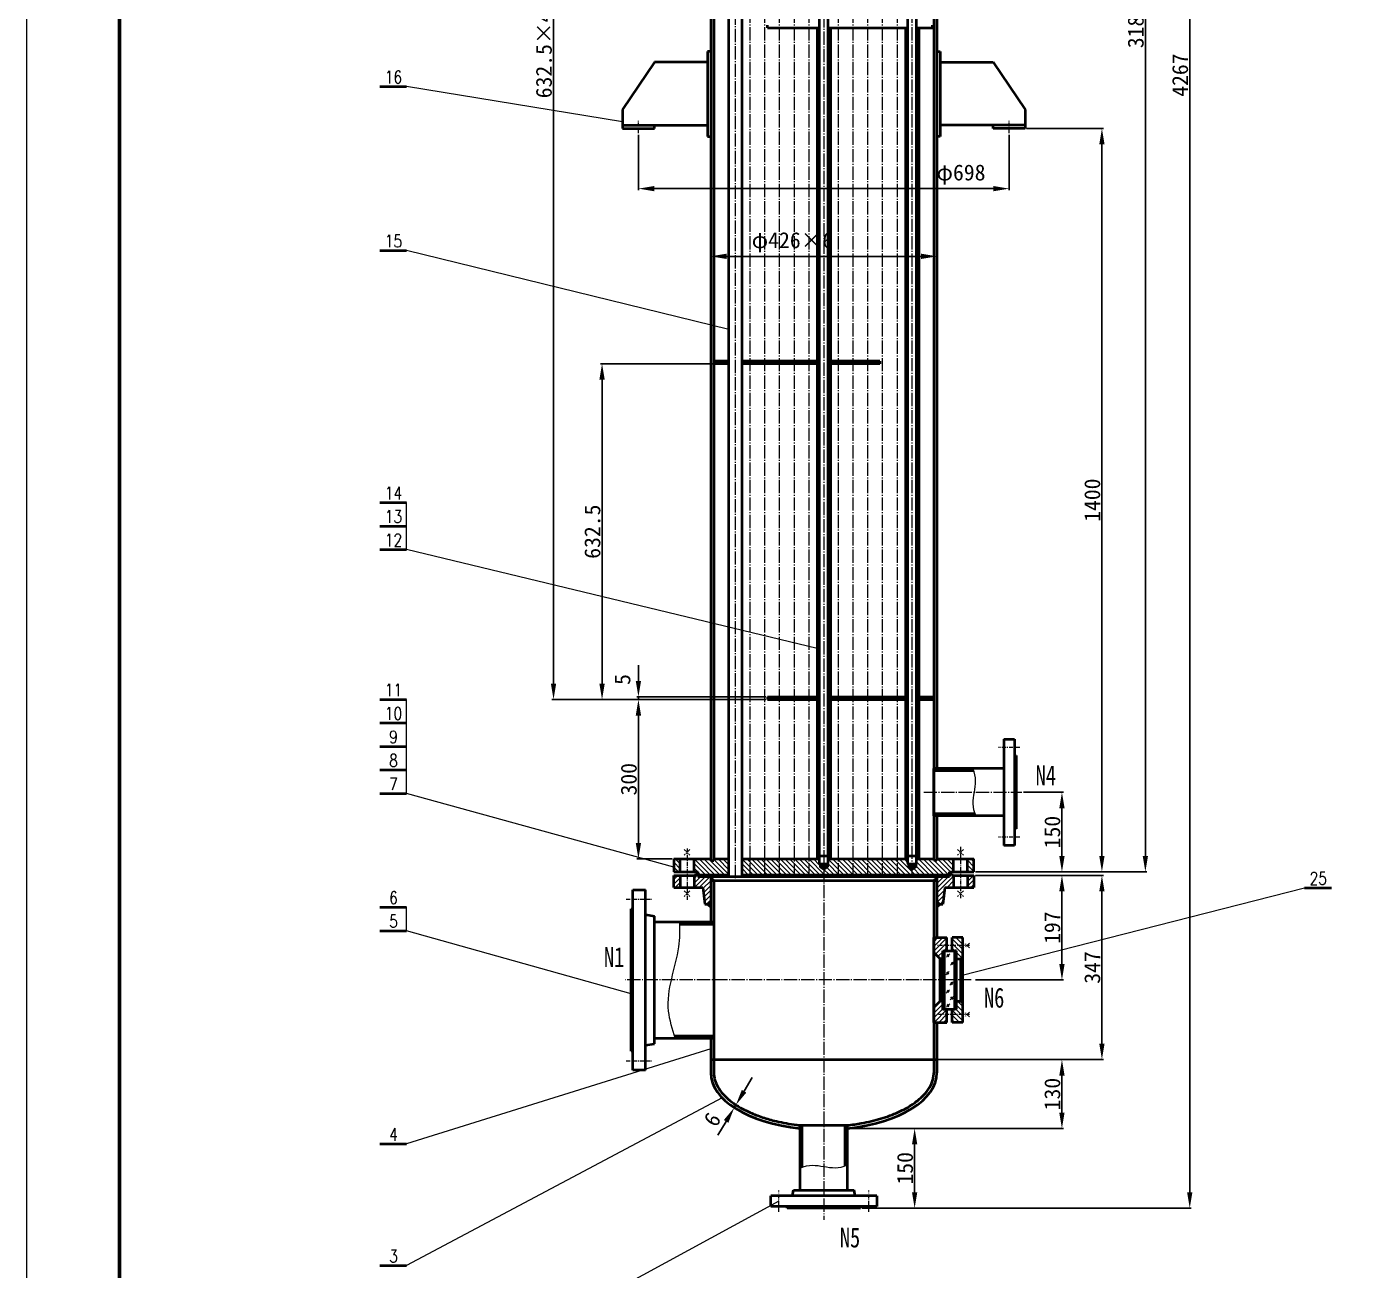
# Model space of a CAD drawing. Extents: x -4165 to 3578, y -3827 to 2060.
# Drawn here: x -4165 to -1665, y -2642 to -300 of the extents above; entities that cross this region are included whole.
import ezdxf
from ezdxf.enums import TextEntityAlignment as Align

# ---------------------------------------------------------------- set-up
doc = ezdxf.new("R2010")
doc.units = 0
doc.header["$LTSCALE"] = 10
doc.header["$PDMODE"] = 1
doc.linetypes.add('ZXX-L', pattern=[3.28, 2.5, -0.3, 0.18, -0.3])
doc.linetypes.add('ZXX-S', pattern=[1.27, 0.75, -0.2, 0.12, -0.2])
doc.layers.get('Defpoints').update_dxf_attribs({"linetype": 'CONTINUOUS'})
for name, color, linetype, lineweight in [('A 粗实线', 1, 'CONTINUOUS', 40), ('B 细实线', 7, 'CONTINUOUS', 18), ('C 文 字', 2, 'CONTINUOUS', 20), ('D 短中心线', 3, 'ZXX-S', 18), ('E 长中心线', 3, 'ZXX-L', 18), ('J 标注尺寸', 2, 'CONTINUOUS', 18)]:
    doc.layers.add(name, color=color, linetype=linetype, lineweight=lineweight)
doc.styles.add('HZTXT', font='SIMFANG.TTF', dxfattribs={"width": 0.75})
doc.styles.add('ROMANC', font='romanc', dxfattribs={"width": 0.7, "height": 6})
doc.styles.get("Standard").update_dxf_attribs({"font": 'SIMFANG.TTF'})
doc.dimstyles.new('通用标注4.0', dxfattribs={"dimtxt": 30, "dimasz": 30, "dimexe": 3, "dimexo": 3, "dimgap": 3, "dimtad": 1, "dimdec": 0, "dimzin": 0, "dimdsep": 46, "dimtxsty": 'Standard', "dimcen": 3, "dimadec": 0, "dimazin": 0, "dimtfac": 0.375, "dimtdec": 0, "dimtmove": 2, "dimatfit": 3, "dimfxl": 0, "dimtzin": 0, "dimarcsym": 0})

# ---------------------------------------------------------------- blocks, each defined once
blk = doc.blocks.new('*D91')
at = {"layer": 'Defpoints', "color": 0}
for p in [(-2449.9, -732.7), (-2875.9, -769.2), (-2449.9, -756.8)]:
    blk.add_point(p, dxfattribs=at)
at = {"layer": 'J 标注尺寸', "color": 0, "lineweight": -2}
for p, q in [((-2875.9, -766.2), (-2875.9, -729.7)), ((-2845.9, -732.7), (-2479.9, -732.7)), ((-2449.9, -753.8), (-2449.9, -729.7))]:
    blk.add_line(p, q, dxfattribs=at)
at = {"layer": 'J 标注尺寸', "color": 0}
for points in [[(-2845.9, -727.7), (-2845.9, -737.7), (-2875.9, -732.7)], [(-2479.9, -727.7), (-2479.9, -737.7), (-2449.9, -732.7)]]:
    blk.add_solid(points, dxfattribs=at)
at = {"layer": 'J 标注尺寸', "color": 0, "insert": (-2722, -706.3), "char_height": 30, "attachment_point": 5}
blk.add_mtext('φ426×6', dxfattribs=at)
blk = doc.blocks.new('*D92')
at = {"layer": 'Defpoints', "color": 0}
for p in [(-2289.9, -1741.9), (-2214.4, -1741.9), (-2380.4, -1891.9)]:
    blk.add_point(p, dxfattribs=at)
at = {"layer": 'J 标注尺寸', "color": 0, "lineweight": -2}
for p, q in [((-2286.9, -1741.9), (-2211.4, -1741.9)), ((-2214.4, -1861.9), (-2214.4, -1771.9)), ((-2377.4, -1891.9), (-2211.4, -1891.9))]:
    blk.add_line(p, q, dxfattribs=at)
at = {"layer": 'J 标注尺寸', "color": 0}
for points in [[(-2219.4, -1771.9), (-2209.4, -1771.9), (-2214.4, -1741.9)], [(-2219.4, -1861.9), (-2209.4, -1861.9), (-2214.4, -1891.9)]]:
    blk.add_solid(points, dxfattribs=at)
at = {"layer": 'J 标注尺寸', "color": 0, "insert": (-2232.4, -1816.9), "char_height": 30, "attachment_point": 5, "rotation": 90}
blk.add_mtext('150', dxfattribs=at)
blk = doc.blocks.new('*D93')
at = {"layer": 'Defpoints', "color": 0}
for p in [(-2380.4, -1898.4), (-2380.4, -2095.4), (-2214.4, -2095.4)]:
    blk.add_point(p, dxfattribs=at)
at = {"layer": 'J 标注尺寸', "color": 0, "lineweight": -2}
for p, q in [((-2377.4, -1898.4), (-2211.4, -1898.4)), ((-2214.4, -1928.4), (-2214.4, -2065.4)), ((-2377.4, -2095.4), (-2211.4, -2095.4))]:
    blk.add_line(p, q, dxfattribs=at)
at = {"layer": 'J 标注尺寸', "color": 0}
for points in [[(-2219.4, -1928.4), (-2209.4, -1928.4), (-2214.4, -1898.4)], [(-2219.4, -2065.4), (-2209.4, -2065.4), (-2214.4, -2095.4)]]:
    blk.add_solid(points, dxfattribs=at)
at = {"layer": 'J 标注尺寸', "color": 0, "insert": (-2232.4, -1996.9), "char_height": 30, "attachment_point": 5, "rotation": 90}
blk.add_mtext('197', dxfattribs=at)
blk = doc.blocks.new('*D94')
at = {"layer": 'Defpoints', "color": 0}
for p in [(-2380.4, -1898.4), (-2449.9, -2245.4), (-2139.1, -2245.4)]:
    blk.add_point(p, dxfattribs=at)
at = {"layer": 'J 标注尺寸', "color": 0, "lineweight": -2}
for p, q in [((-2377.4, -1898.4), (-2136.1, -1898.4)), ((-2139.1, -1928.4), (-2139.1, -2215.4)), ((-2446.9, -2245.4), (-2136.1, -2245.4))]:
    blk.add_line(p, q, dxfattribs=at)
at = {"layer": 'J 标注尺寸', "color": 0}
for points in [[(-2144.1, -1928.4), (-2134.1, -1928.4), (-2139.1, -1898.4)], [(-2144.1, -2215.4), (-2134.1, -2215.4), (-2139.1, -2245.4)]]:
    blk.add_solid(points, dxfattribs=at)
at = {"layer": 'J 标注尺寸', "color": 0, "insert": (-2157.1, -2071.9), "char_height": 30, "attachment_point": 5, "rotation": 90}
blk.add_mtext('347', dxfattribs=at)
blk = doc.blocks.new('*D96')
at = {"layer": 'Defpoints', "color": 0}
for p in [(-2618.4, -2375.1), (-2593.9, -2525.1), (-2491.8, -2525.1)]:
    blk.add_point(p, dxfattribs=at)
at = {"layer": 'J 标注尺寸', "color": 0, "lineweight": -2}
for p, q in [((-2615.4, -2375.1), (-2488.8, -2375.1)), ((-2491.8, -2405.1), (-2491.8, -2495.1)), ((-2590.9, -2525.1), (-2488.8, -2525.1))]:
    blk.add_line(p, q, dxfattribs=at)
at = {"layer": 'J 标注尺寸', "color": 0}
for points in [[(-2496.8, -2405.1), (-2486.8, -2405.1), (-2491.8, -2375.1)], [(-2496.8, -2495.1), (-2486.8, -2495.1), (-2491.8, -2525.1)]]:
    blk.add_solid(points, dxfattribs=at)
at = {"layer": 'J 标注尺寸', "color": 0, "insert": (-2509.8, -2450.1), "char_height": 30, "attachment_point": 5, "rotation": 90}
blk.add_mtext('150', dxfattribs=at)
blk = doc.blocks.new('*D97')
at = {"layer": 'Defpoints', "color": 0}
for p in [(-2449.9, -2245.4), (-2618.4, -2375.1), (-2214.4, -2375.1)]:
    blk.add_point(p, dxfattribs=at)
at = {"layer": 'J 标注尺寸', "color": 0, "lineweight": -2}
for p, q in [((-2446.9, -2245.4), (-2211.4, -2245.4)), ((-2214.4, -2275.4), (-2214.4, -2345.1)), ((-2615.4, -2375.1), (-2211.4, -2375.1))]:
    blk.add_line(p, q, dxfattribs=at)
at = {"layer": 'J 标注尺寸', "color": 0}
for points in [[(-2219.4, -2275.4), (-2209.4, -2275.4), (-2214.4, -2245.4)], [(-2219.4, -2345.1), (-2209.4, -2345.1), (-2214.4, -2375.1)]]:
    blk.add_solid(points, dxfattribs=at)
at = {"layer": 'J 标注尺寸', "color": 0, "insert": (-2232.4, -2310.3), "char_height": 30, "attachment_point": 5, "rotation": 90}
blk.add_mtext('130', dxfattribs=at)
blk = doc.blocks.new('*D98')
at = {"layer": 'Defpoints', "color": 0}
for p in [(-2380.4, 1292.1), (-2380.4, -1891.9), (-2057.3, -1891.9)]:
    blk.add_point(p, dxfattribs=at)
at = {"layer": 'J 标注尺寸', "color": 0, "lineweight": -2}
for p, q in [((-2377.4, 1292.1), (-2054.3, 1292.1)), ((-2057.3, 1262.1), (-2057.3, -1861.9)), ((-2377.4, -1891.9), (-2054.3, -1891.9))]:
    blk.add_line(p, q, dxfattribs=at)
at = {"layer": 'J 标注尺寸', "color": 0}
for points in [[(-2062.3, 1262.1), (-2052.3, 1262.1), (-2057.3, 1292.1)], [(-2062.3, -1861.9), (-2052.3, -1861.9), (-2057.3, -1891.9)]]:
    blk.add_solid(points, dxfattribs=at)
at = {"layer": 'J 标注尺寸', "color": 0, "insert": (-2075.3, -299.9), "char_height": 30, "attachment_point": 5, "rotation": 90}
blk.add_mtext('3184', dxfattribs=at)
blk = doc.blocks.new('*D100')
at = {"layer": 'Defpoints', "color": 0}
for p in [(-2568.9, 1742.2), (-1973.7, 1742.2), (-2593.9, -2525.1)]:
    blk.add_point(p, dxfattribs=at)
at = {"layer": 'J 标注尺寸', "color": 0, "lineweight": -2}
for p, q in [((-2565.9, 1742.2), (-1970.7, 1742.2)), ((-1973.7, -2495.1), (-1973.7, 1712.2)), ((-2590.9, -2525.1), (-1970.7, -2525.1))]:
    blk.add_line(p, q, dxfattribs=at)
at = {"layer": 'J 标注尺寸', "color": 0}
for points in [[(-1978.7, 1712.2), (-1968.7, 1712.2), (-1973.7, 1742.2)], [(-1978.7, -2495.1), (-1968.7, -2495.1), (-1973.7, -2525.1)]]:
    blk.add_solid(points, dxfattribs=at)
at = {"layer": 'J 标注尺寸', "color": 0, "insert": (-1991.7, -391.4), "char_height": 30, "attachment_point": 5, "rotation": 90}
blk.add_mtext('4267', dxfattribs=at)
blk = doc.blocks.new('*D106')
at = {"layer": 'Defpoints', "color": 0}
for p in [(-2828.5, -2330.8), (-2825.7, -2339.5), (-2822.6, -2334.3)]:
    blk.add_point(p, dxfattribs=at)
at = {"layer": 'J 标注尺寸', "color": 0, "lineweight": -2}
for p, q in [((-2813.2, -2305), (-2797.8, -2279.2)), ((-2828.2, -2337.9), (-2834.1, -2334.4)), ((-2831.6, -2336), (-2828.5, -2330.8)), ((-2825.2, -2332.8), (-2831.1, -2329.3)), ((-2846.9, -2361.7), (-2862.2, -2387.5))]:
    blk.add_line(p, q, dxfattribs=at)
at = {"layer": 'J 标注尺寸', "color": 0}
for points in [[(-2817.4, -2302.5), (-2808.9, -2307.6), (-2828.5, -2330.8)], [(-2851.2, -2359.2), (-2842.6, -2364.3), (-2831.6, -2336)]]:
    blk.add_solid(points, dxfattribs=at)
at = {"layer": 'J 标注尺寸', "color": 0, "insert": (-2873.1, -2358.2), "char_height": 30, "attachment_point": 5, "rotation": 59.2526}
blk.add_mtext('6', dxfattribs=at)
blk = doc.blocks.new('*D108')
at = {"layer": 'Defpoints', "color": 0}
for p in [(-3012.1, -1567.4), (-2768.8, -1567.4), (-2945.4, -1867.4)]:
    blk.add_point(p, dxfattribs=at)
at = {"layer": 'J 标注尺寸', "color": 0, "lineweight": -2}
for p, q in [((-2771.8, -1567.4), (-3015.1, -1567.4)), ((-3012.1, -1837.4), (-3012.1, -1597.4)), ((-2948.4, -1867.4), (-3015.1, -1867.4))]:
    blk.add_line(p, q, dxfattribs=at)
at = {"layer": 'J 标注尺寸', "color": 0}
for points in [[(-3017.1, -1597.4), (-3007.1, -1597.4), (-3012.1, -1567.4)], [(-3017.1, -1837.4), (-3007.1, -1837.4), (-3012.1, -1867.4)]]:
    blk.add_solid(points, dxfattribs=at)
at = {"layer": 'J 标注尺寸', "color": 0, "insert": (-3030.1, -1717.4), "char_height": 30, "attachment_point": 5, "rotation": 90}
blk.add_mtext('300', dxfattribs=at)
blk = doc.blocks.new('*D109')
at = {"layer": 'Defpoints', "color": 0}
for p in [(-3012.1, -1562.4), (-2768.8, -1562.4), (-2768.8, -1567.4)]:
    blk.add_point(p, dxfattribs=at)
at = {"layer": 'J 标注尺寸', "color": 0, "lineweight": -2}
for p, q in [((-3012.1, -1532.4), (-3012.1, -1502.4)), ((-2771.8, -1562.4), (-3015.1, -1562.4)), ((-2771.8, -1567.4), (-3015.1, -1567.4)), ((-3012.1, -1567.4), (-3012.1, -1562.4)), ((-3012.1, -1597.4), (-3012.1, -1627.4))]:
    blk.add_line(p, q, dxfattribs=at)
at = {"layer": 'J 标注尺寸', "color": 0}
for points in [[(-3017.1, -1532.4), (-3007.1, -1532.4), (-3012.1, -1562.4)], [(-3017.1, -1597.4), (-3007.1, -1597.4), (-3012.1, -1567.4)]]:
    blk.add_solid(points, dxfattribs=at)
at = {"layer": 'J 标注尺寸', "color": 0, "insert": (-3042.1, -1529.6), "char_height": 30, "attachment_point": 5, "rotation": 90}
blk.add_mtext('5', dxfattribs=at)
blk = doc.blocks.new('*D110')
at = {"layer": 'Defpoints', "color": 0}
for p in [(-3080.6, -934.9), (-2867.4, -934.9), (-2768.8, -1567.4)]:
    blk.add_point(p, dxfattribs=at)
at = {"layer": 'J 标注尺寸', "color": 0, "lineweight": -2}
for p, q in [((-2870.4, -934.9), (-3083.6, -934.9)), ((-3080.6, -1537.4), (-3080.6, -964.9)), ((-2771.8, -1567.4), (-3083.6, -1567.4))]:
    blk.add_line(p, q, dxfattribs=at)
at = {"layer": 'J 标注尺寸', "color": 0}
for points in [[(-3085.6, -964.9), (-3075.6, -964.9), (-3080.6, -934.9)], [(-3085.6, -1537.4), (-3075.6, -1537.4), (-3080.6, -1567.4)]]:
    blk.add_solid(points, dxfattribs=at)
at = {"layer": 'J 标注尺寸', "color": 0, "insert": (-3098.6, -1251.2), "char_height": 30, "attachment_point": 5, "rotation": 90}
blk.add_mtext('632.5', dxfattribs=at)
blk = doc.blocks.new('*D111')
at = {"layer": 'Defpoints', "color": 0}
for p in [(-3172, 962.6), (-2768.8, 962.6), (-2768.8, -1567.4)]:
    blk.add_point(p, dxfattribs=at)
at = {"layer": 'J 标注尺寸', "color": 0, "lineweight": -2}
for p, q in [((-2771.8, 962.6), (-3175, 962.6)), ((-3172, -1537.4), (-3172, 932.6)), ((-2771.8, -1567.4), (-3175, -1567.4))]:
    blk.add_line(p, q, dxfattribs=at)
at = {"layer": 'J 标注尺寸', "color": 0}
for points in [[(-3177, 932.6), (-3167, 932.6), (-3172, 962.6)], [(-3177, -1537.4), (-3167, -1537.4), (-3172, -1567.4)]]:
    blk.add_solid(points, dxfattribs=at)
at = {"layer": 'J 标注尺寸', "color": 0, "insert": (-3190, -302.4), "char_height": 30, "attachment_point": 5, "rotation": 90}
blk.add_mtext('632.5×4=2530', dxfattribs=at)
blk = doc.blocks.new('*D112')
at = {"layer": 'Defpoints', "color": 0}
for p in [(-2283.9, -491.9), (-2139.1, -491.9), (-2380.4, -1891.9)]:
    blk.add_point(p, dxfattribs=at)
at = {"layer": 'J 标注尺寸', "color": 0, "lineweight": -2}
for p, q in [((-2280.9, -491.9), (-2136.1, -491.9)), ((-2139.1, -1861.9), (-2139.1, -521.9)), ((-2377.4, -1891.9), (-2136.1, -1891.9))]:
    blk.add_line(p, q, dxfattribs=at)
at = {"layer": 'J 标注尺寸', "color": 0}
for points in [[(-2144.1, -521.9), (-2134.1, -521.9), (-2139.1, -491.9)], [(-2144.1, -1861.9), (-2134.1, -1861.9), (-2139.1, -1891.9)]]:
    blk.add_solid(points, dxfattribs=at)
at = {"layer": 'J 标注尺寸', "color": 0, "insert": (-2157.1, -1191.9), "char_height": 30, "attachment_point": 5, "rotation": 90}
blk.add_mtext('1400', dxfattribs=at)
blk = doc.blocks.new('*D113')
at = {"layer": 'Defpoints', "color": 0}
for p in [(-3011.9, -501), (-2313.9, -501), (-2313.9, -605.2)]:
    blk.add_point(p, dxfattribs=at)
at = {"layer": 'J 标注尺寸', "color": 0, "lineweight": -2}
for p, q in [((-3011.9, -504), (-3011.9, -608.2)), ((-2313.9, -504), (-2313.9, -608.2)), ((-2981.9, -605.2), (-2343.9, -605.2))]:
    blk.add_line(p, q, dxfattribs=at)
at = {"layer": 'J 标注尺寸', "color": 0}
for points in [[(-2981.9, -600.2), (-2981.9, -610.2), (-3011.9, -605.2)], [(-2343.9, -600.2), (-2343.9, -610.2), (-2313.9, -605.2)]]:
    blk.add_solid(points, dxfattribs=at)
at = {"layer": 'J 标注尺寸', "color": 0, "insert": (-2404.5, -578.8), "char_height": 30, "attachment_point": 5}
blk.add_mtext('φ698', dxfattribs=at)

msp = doc.modelspace()

# ---------------------------------------------------------------- hatches: boundary and pattern name
at = {"layer": 'A 粗实线'}
for points in [[(-2875.9, -1903.2), (-2869.9, -1908.4), (-2875.9, -1908.4)], [(-2449.9, -1903.2), (-2449.9, -1908.4), (-2455.9, -1908.4)]]:
    msp.add_hatch(color=256, dxfattribs=at).paths.add_polyline_path(points)
h = msp.add_hatch(color=256, dxfattribs=at)
h.paths.add_polyline_path([(-2875.9, -1947.4), (-2881.9, -1952.4), (-2875.9, -1952.4)])
h.paths.add_polyline_path([(-2875.9, -1952.4), (-2881.9, -1952.4), (-2875.9, -1958.2)])
h = msp.add_hatch(color=256, dxfattribs=at)
h.paths.add_polyline_path([(-2449.9, -1947.4), (-2443.9, -1952.4), (-2449.9, -1952.4)])
h.paths.add_polyline_path([(-2443.9, -1952.4), (-2449.9, -1958.2), (-2449.9, -1952.4)])
at = {"layer": 'B 细实线'}
h = msp.add_hatch(color=256, dxfattribs=at)
h.paths.add_polyline_path([(-2650.4, -1867.4), (-2650.4, -1567.4), (-2652.4, -1567.4), (-2652.4, -1867.4)])
h.paths.add_polyline_path([(-2673.4, -1867.4), (-2673.4, -1567.4), (-2675.4, -1567.4), (-2675.4, -1867.4)])
h = msp.add_hatch(color=256, dxfattribs=at)
h.paths.add_polyline_path([(-2484.1, -1867.4), (-2484.1, -1567.4), (-2486.1, -1567.4), (-2486.1, -1867.4)])
h.paths.add_polyline_path([(-2507.1, -1867.4), (-2507.1, -1567.4), (-2509.1, -1567.4), (-2509.1, -1867.4)])
h = msp.add_hatch(dxfattribs=at)
h.set_pattern_fill('ANSI31', color=256, scale=2, angle=90, style=0)
h.set_pattern_definition([(135, (4120.2546, -201.7216), (-4.490128, -4.490128), [])])
h.paths.add_polyline_path([(-2933.4, -1867.4), (-2945.4, -1867.4), (-2945.4, -1891.9), (-2933.4, -1891.9)])
h.paths.add_polyline_path([(-2841.7, -1867.4), (-2869.9, -1867.4), (-2869.9, -1870.4), (-2875.9, -1870.4), (-2875.9, -1867.4), (-2907.4, -1867.4), (-2907.4, -1891.9), (-2899.4, -1891.9), (-2899.4, -1897.4), (-2841.7, -1897.4)])
h.paths.add_polyline_path([(-2801.5, -1867.4), (-2816.7, -1867.4), (-2816.7, -1897.4), (-2801.5, -1897.4)])
h.paths.add_polyline_path([(-2773.8, -1867.4), (-2801.5, -1867.4), (-2801.5, -1897.4), (-2773.8, -1897.4)])
h.paths.add_polyline_path([(-2746.1, -1867.4), (-2773.8, -1867.4), (-2773.8, -1897.4), (-2746.1, -1897.4)])
h.paths.add_polyline_path([(-2718.3, -1867.4), (-2746.1, -1867.4), (-2746.1, -1897.4), (-2718.3, -1897.4)])
h.paths.add_polyline_path([(-2690.6, -1867.4), (-2718.3, -1867.4), (-2718.3, -1897.4), (-2690.6, -1897.4)])
h.paths.add_polyline_path([(-2662.9, -1886.5), (-2669.9, -1882.4), (-2670.9, -1882.4), (-2670.9, -1876.4), (-2670.9, -1867.4), (-2690.6, -1867.4), (-2690.6, -1897.4), (-2662.9, -1897.4)])
h.paths.add_polyline_path([(-2635.2, -1867.4), (-2654.9, -1867.4), (-2654.9, -1876.4), (-2654.9, -1882.4), (-2655.9, -1882.4), (-2662.9, -1886.5), (-2662.9, -1897.4), (-2635.2, -1897.4)])
h.paths.add_polyline_path([(-2607.5, -1867.4), (-2635.2, -1867.4), (-2635.2, -1897.4), (-2607.5, -1897.4)])
h.paths.add_polyline_path([(-2579.8, -1867.4), (-2607.5, -1867.4), (-2607.5, -1897.4), (-2579.8, -1897.4)])
h.paths.add_polyline_path([(-2552.1, -1867.4), (-2579.8, -1867.4), (-2579.8, -1897.4), (-2552.1, -1897.4)])
h.paths.add_polyline_path([(-2524.4, -1867.4), (-2552.1, -1867.4), (-2552.1, -1897.4), (-2524.4, -1897.4)])
h.paths.add_polyline_path([(-2503.6, -1882.4), (-2504.6, -1882.4), (-2504.6, -1876.4), (-2504.6, -1867.4), (-2524.4, -1867.4), (-2524.4, -1897.4), (-2496.6, -1897.4), (-2496.6, -1886.5)])
h.paths.add_polyline_path([(-2418.4, -1867.4), (-2449.9, -1867.4), (-2449.9, -1870.4), (-2455.9, -1870.4), (-2455.9, -1867.4), (-2488.6, -1867.4), (-2488.6, -1876.4), (-2488.6, -1882.4), (-2489.6, -1882.4), (-2496.6, -1886.5), (-2496.6, -1897.4), (-2426.4, -1897.4), (-2426.4, -1891.9), (-2418.4, -1891.9)])
h.paths.add_polyline_path([(-2380.4, -1867.4), (-2392.4, -1867.4), (-2392.4, -1891.9), (-2380.4, -1891.9)])
h = msp.add_hatch(dxfattribs=at)
h.set_pattern_fill('ANSI31', color=256, scale=2, style=0)
h.set_pattern_definition([(45, (4120.2546, -201.7216), (-4.490128, 4.490128), [])])
h.paths.add_polyline_path([(-2933.4, -1898.4), (-2945.4, -1898.4), (-2945.4, -1921.4), (-2933.4, -1921.4)])
h.paths.add_polyline_path([(-2875.9, -1900.4), (-2899.9, -1900.4), (-2899.9, -1895.4), (-2903.9, -1895.4), (-2903.9, -1898.4), (-2907.4, -1898.4), (-2907.4, -1921.4), (-2890.9, -1921.4), (-2887.2, -1952.4), (-2881.9, -1952.4), (-2875.9, -1947.4)])
h.paths.add_polyline_path([(-2418.4, -1898.4), (-2421.9, -1898.4), (-2421.9, -1895.4), (-2425.9, -1895.4), (-2425.9, -1900.4), (-2449.9, -1900.4), (-2449.9, -1947.4), (-2443.9, -1952.4), (-2438.7, -1952.4), (-2434.9, -1921.4), (-2418.4, -1921.4)])
h.paths.add_polyline_path([(-2380.4, -1898.4), (-2392.4, -1898.4), (-2392.4, -1921.4), (-2380.4, -1921.4)])
h = msp.add_hatch(dxfattribs=at)
h.set_pattern_fill('ANSI37', color=256, scale=0.5, style=0)
h.set_pattern_definition([(45, (4120.2546, -201.7216), (-1.122532, 1.122532), []), (135, (4120.2546, -201.7216), (-1.122532, -1.122532), [])])
h.paths.add_polyline_path([(-2875.9, -1897.4), (-2899.4, -1897.4), (-2899.9, -1897.4), (-2899.9, -1900.4), (-2875.9, -1900.4)])
h.paths.add_polyline_path([(-2425.9, -1897.4), (-2449.9, -1897.4), (-2449.9, -1900.4), (-2425.9, -1900.4)])
h = msp.add_hatch(dxfattribs=at)
h.set_pattern_fill('ANSI31', color=256, scale=2, angle=270, style=0)
h.set_pattern_definition([(225, (177.5846, -3987.7386), (-4.490128, 4.490128), [])])
h.paths.add_polyline_path([(-2438.9, -2150.4), (-2435.9, -2150.4), (-2430.9, -2150.4), (-2430.9, -2175.4), (-2455.9, -2175.4), (-2455.9, -2147.4), (-2443.9, -2135.4), (-2438.9, -2135.4)])
h.paths.add_polyline_path([(-2455.9, -2015.4), (-2430.9, -2015.4), (-2430.9, -2040.4), (-2435.9, -2040.4), (-2438.9, -2040.4), (-2438.9, -2055.4), (-2443.9, -2055.4), (-2455.9, -2043.4)])
h = msp.add_hatch(dxfattribs=at)
h.set_pattern_fill('ANSI31', color=256, scale=2, angle=180, style=0)
h.set_pattern_definition([(315, (177.5846, -3987.7386), (-4.490128, -4.490128), [])])
h.paths.add_polyline_path([(-2420.9, -2175.4), (-2420.9, -2160.4), (-2400.9, -2160.4), (-2400.9, -2175.4)])
h.paths.add_polyline_path([(-2412.9, -2150.4), (-2412.9, -2135.4), (-2404.9, -2135.4), (-2400.9, -2139.4), (-2400.9, -2160.4), (-2420.9, -2160.4), (-2420.9, -2150.4), (-2415.9, -2150.4)])
h.paths.add_polyline_path([(-2412.9, -2040.4), (-2415.9, -2040.4), (-2420.9, -2040.4), (-2420.9, -2030.4), (-2400.9, -2030.4), (-2400.9, -2051.4), (-2404.9, -2055.4), (-2412.9, -2055.4)])
h.paths.add_polyline_path([(-2420.9, -2030.4), (-2420.9, -2015.4), (-2400.9, -2015.4), (-2400.9, -2030.4)])
h = msp.add_hatch(dxfattribs=at)
h.set_pattern_fill('ANSI37', color=256, scale=0.5, angle=270, style=0)
h.set_pattern_definition([(225, (177.5846, -3987.7386), (-1.122532, 1.122532), []), (135, (177.5846, -3987.7386), (1.122532, 1.122532), [])])
h.paths.add_polyline_path([(-2438.9, -2135.4), (-2435.9, -2135.4), (-2435.9, -2150.4), (-2438.9, -2150.4)])
h.paths.add_polyline_path([(-2438.9, -2040.4), (-2435.9, -2040.4), (-2435.9, -2055.4), (-2438.9, -2055.4)])
h = msp.add_hatch(dxfattribs=at)
h.set_pattern_fill('ANSI37', color=256, scale=0.5, angle=270, style=0)
h.set_pattern_definition([(315, (-5029.4232, -3987.7386), (1.122532, 1.122532), []), (45, (-5029.4232, -3987.7386), (-1.122532, 1.122532), [])])
h.paths.add_polyline_path([(-2415.9, -2150.4), (-2412.9, -2150.4), (-2412.9, -2135.4), (-2415.9, -2135.4)])
h.paths.add_polyline_path([(-2415.9, -2055.4), (-2412.9, -2055.4), (-2412.9, -2040.4), (-2415.9, -2040.4)])

# ---------------------------------------------------------------- linework, layer by layer
at = {"layer": 'A 粗实线'}
for p, q in [((-2841.7, -1900.4), (-2841.7, 1300.6)), ((-2816.7, -1900.4), (-2816.7, 1300.6)), ((-2875.9, 1270.6), (-2875.9, -1870.4)), ((-2869.9, 1270.6), (-2869.9, -1870.4)), ((-2455.9, 1270.6), (-2455.9, -1870.4)), ((-2449.9, 1097.6), (-2449.9, -1697.4)), ((-2670.9, -1876.4), (-2670.9, 962.6)), ((-2654.9, -1876.4), (-2654.9, 962.6)), ((-2504.6, -1876.4), (-2504.6, 962.6)), ((-2488.6, -1876.4), (-2488.6, 962.6)), ((-2768.8, -302.4), (-2768.8, -297.4)), ((-2458.4, -302.4), (-2458.4, -297.4)), ((-2768.8, -302.4), (-2670.9, -302.4)), ((-2675.4, -302.4), (-2675.4, -929.9)), ((-2673.4, -302.4), (-2673.4, -929.9)), ((-2654.9, -302.4), (-2504.6, -302.4)), ((-2652.4, -302.4), (-2652.4, -929.9)), ((-2650.4, -302.4), (-2650.4, -929.9)), ((-2509.1, -302.4), (-2509.1, -1562.4)), ((-2507.1, -302.4), (-2507.1, -1562.4)), ((-2488.6, -302.4), (-2458.4, -302.4)), ((-2486.1, -302.4), (-2486.1, -1562.4)), ((-2484.1, -302.4), (-2484.1, -1562.4)), ((-2875.9, -346.9), (-2881.9, -346.9)), ((-2881.9, -346.9), (-2881.9, -506.9)), ((-2449.9, -346.9), (-2443.9, -346.9)), ((-2443.9, -346.9), (-2443.9, -506.9)), ((-2981.9, -366.9), (-3041.9, -455.9)), ((-2881.9, -366.9), (-2981.9, -366.9)), ((-2443.9, -366.9), (-2343.9, -366.9)), ((-2343.9, -366.9), (-2283.9, -455.9)), ((-3499.2, -412.9), (-3448.6, -412.9)), ((-3041.9, -455.9), (-3041.9, -485.9)), ((-2283.9, -455.9), (-2283.9, -485.9)), ((-3041.9, -485.9), (-2881.9, -485.9)), ((-3041.9, -485.9), (-3041.9, -491.9)), ((-3041.9, -491.9), (-2981.9, -491.9)), ((-2981.9, -491.9), (-2981.9, -485.9)), ((-2283.9, -485.9), (-2443.9, -485.9)), ((-2343.9, -491.9), (-2343.9, -485.9)), ((-2283.9, -491.9), (-2343.9, -491.9)), ((-2283.9, -485.9), (-2283.9, -491.9)), ((-2881.9, -506.9), (-2875.9, -506.9)), ((-2443.9, -506.9), (-2449.9, -506.9)), ((-3499.2, -721.6), (-3448.6, -721.6)), ((-2867.4, -929.9), (-2867.4, -934.9)), ((-2841.7, -929.9), (-2867.4, -929.9)), ((-2841.7, -934.9), (-2867.4, -934.9)), ((-2670.9, -929.9), (-2816.7, -929.9)), ((-2670.9, -934.9), (-2816.7, -934.9)), ((-2675.4, -934.9), (-2675.4, -1562.4)), ((-2673.4, -934.9), (-2673.4, -1562.4)), ((-2557.1, -929.9), (-2654.9, -929.9)), ((-2557.1, -934.9), (-2654.9, -934.9)), ((-2652.4, -934.9), (-2652.4, -1562.4)), ((-2650.4, -934.9), (-2650.4, -1562.4)), ((-2557.1, -929.9), (-2557.1, -934.9)), ((-3499.2, -1196.4), (-3448.6, -1196.4)), ((-3499.2, -1240.6), (-3448.6, -1240.6)), ((-3499.2, -1284.9), (-3448.6, -1284.9)), ((-3499.2, -1567.2), (-3448.6, -1567.2)), ((-2768.8, -1562.4), (-2670.9, -1562.4)), ((-2768.8, -1562.4), (-2768.8, -1567.4)), ((-2768.8, -1567.4), (-2670.9, -1567.4)), ((-2675.4, -1567.4), (-2675.4, -1867.4)), ((-2673.4, -1567.4), (-2673.4, -1867.4)), ((-2654.9, -1562.4), (-2504.6, -1562.4)), ((-2654.9, -1567.4), (-2504.6, -1567.4)), ((-2652.4, -1567.4), (-2652.4, -1867.4)), ((-2650.4, -1567.4), (-2650.4, -1867.4)), ((-2509.1, -1567.4), (-2509.1, -1867.4)), ((-2507.1, -1567.4), (-2507.1, -1867.4)), ((-2488.6, -1562.4), (-2458.4, -1562.4)), ((-2488.6, -1567.4), (-2458.4, -1567.4)), ((-2486.1, -1567.4), (-2486.1, -1867.4)), ((-2484.1, -1567.4), (-2484.1, -1867.4)), ((-2458.4, -1562.4), (-2458.4, -1567.4)), ((-3499.2, -1611.4), (-3448.6, -1611.4)), ((-2323.9, -1641.9), (-2323.9, -1841.9)), ((-2323.9, -1641.9), (-2303.9, -1641.9)), ((-2303.9, -1641.9), (-2303.9, -1841.9)), ((-3499.2, -1655.7), (-3448.6, -1655.7)), ((-2303.9, -1672.9), (-2300.9, -1672.9)), ((-2300.9, -1672.9), (-2300.9, -1810.9)), ((-2455.9, -1786.4), (-2455.9, -1697.4)), ((-2323.9, -1697.4), (-2455.9, -1697.4)), ((-3499.2, -1699.9), (-3448.6, -1699.9)), ((-2380.5, -1701.4), (-2455.9, -1701.4)), ((-3499.2, -1744.1), (-3448.6, -1744.1)), ((-2378, -1782.4), (-2455.9, -1782.4)), ((-2323.9, -1786.4), (-2455.9, -1786.4)), ((-2449.9, -1786.4), (-2449.9, -1870.4)), ((-2300.9, -1810.9), (-2303.9, -1810.9)), ((-2303.9, -1841.9), (-2323.9, -1841.9)), ((-2945.4, -1867.4), (-2875.9, -1867.4)), ((-2945.4, -1867.4), (-2945.4, -1891.9)), ((-2933.4, -1891.9), (-2933.4, -1867.4)), ((-2907.4, -1891.9), (-2907.4, -1867.4)), ((-2875.9, -1870.4), (-2869.9, -1870.4)), ((-2869.9, -1867.4), (-2841.7, -1867.4)), ((-2816.7, -1867.4), (-2670.9, -1867.4)), ((-2654.9, -1862.4), (-2670.9, -1862.4)), ((-2654.9, -1867.4), (-2504.6, -1867.4)), ((-2488.6, -1862.4), (-2504.6, -1862.4)), ((-2488.6, -1867.4), (-2455.9, -1867.4)), ((-2449.9, -1870.4), (-2455.9, -1870.4)), ((-2449.9, -1867.4), (-2380.4, -1867.4)), ((-2418.4, -1891.9), (-2418.4, -1867.4)), ((-2392.4, -1891.9), (-2392.4, -1867.4)), ((-2380.4, -1891.9), (-2380.4, -1867.4)), ((-2945.4, -1891.9), (-2899.4, -1891.9)), ((-2945.4, -1898.4), (-2903.9, -1898.4)), ((-2945.4, -1921.4), (-2945.4, -1898.4)), ((-2933.4, -1898.4), (-2933.4, -1921.4)), ((-2907.4, -1898.4), (-2907.4, -1921.4)), ((-2903.9, -1895.4), (-2899.4, -1895.4)), ((-2903.9, -1898.4), (-2903.9, -1895.4)), ((-2899.9, -1895.4), (-2899.9, -1900.4)), ((-2899.9, -1897.4), (-2841.7, -1897.4)), ((-2899.4, -1897.4), (-2899.4, -1891.9)), ((-2899.4, -1897.4), (-2841.7, -1897.4)), ((-2875.9, -1900.4), (-2875.9, -1897.4)), ((-2816.7, -1897.4), (-2426.4, -1897.4)), ((-2816.7, -1897.4), (-2425.9, -1897.4)), ((-2669.9, -1877.4), (-2670.9, -1876.4)), ((-2654.9, -1882.4), (-2670.9, -1882.4)), ((-2655.9, -1877.4), (-2669.9, -1877.4)), ((-2669.9, -1877.4), (-2669.9, -1882.4)), ((-2669.9, -1882.4), (-2662.9, -1886.5)), ((-2655.9, -1882.4), (-2662.9, -1886.5)), ((-2654.9, -1876.4), (-2655.9, -1877.4)), ((-2655.9, -1877.4), (-2655.9, -1882.4)), ((-2503.6, -1877.4), (-2504.6, -1876.4)), ((-2488.6, -1882.4), (-2504.6, -1882.4)), ((-2503.6, -1877.4), (-2503.6, -1882.4)), ((-2489.6, -1877.4), (-2503.6, -1877.4)), ((-2503.6, -1882.4), (-2496.6, -1886.5)), ((-2489.6, -1882.4), (-2496.6, -1886.5)), ((-2488.6, -1876.4), (-2489.6, -1877.4)), ((-2489.6, -1877.4), (-2489.6, -1882.4)), ((-2449.9, -1900.4), (-2449.9, -1897.4)), ((-2426.4, -1891.9), (-2380.4, -1891.9)), ((-2426.4, -1897.4), (-2426.4, -1891.9)), ((-2421.9, -1895.4), (-2426.4, -1895.4)), ((-2425.9, -1895.4), (-2425.9, -1900.4)), ((-2421.9, -1895.4), (-2421.9, -1898.4)), ((-2421.9, -1898.4), (-2380.4, -1898.4)), ((-2418.4, -1898.4), (-2418.4, -1921.4)), ((-2392.4, -1898.4), (-2392.4, -1921.4)), ((-2380.4, -1898.4), (-2380.4, -1921.4)), ((-2945.4, -1921.4), (-2890.9, -1921.4)), ((-2899.9, -1900.4), (-2425.9, -1900.4)), ((-2890.9, -1921.4), (-2887.2, -1952.4)), ((-2875.9, -1900.4), (-2875.9, -1985.9)), ((-2869.9, -1908.4), (-2875.9, -1903.2)), ((-2875.9, -1908.4), (-2449.9, -1908.4)), ((-2869.9, -1908.4), (-2869.9, -2270.4)), ((-2455.9, -1908.4), (-2449.9, -1903.2)), ((-2455.9, -1908.4), (-2455.9, -2270.4)), ((-2449.9, -1900.4), (-2449.9, -2015.4)), ((-2434.9, -1921.4), (-2438.7, -1952.4)), ((-2434.9, -1921.4), (-2380.4, -1921.4)), ((-1757.5, -1922), (-1706.9, -1922)), ((-3022.9, -1925.4), (-2998.9, -1925.4)), ((-3022.9, -2265.4), (-3022.9, -1925.4)), ((-2998.9, -2265.4), (-2998.9, -1925.4)), ((-2875.9, -1947.4), (-2881.9, -1952.4)), ((-2449.9, -1947.4), (-2443.9, -1952.4)), ((-3499.2, -1958.3), (-3448.6, -1958.3)), ((-3025.9, -2229.4), (-3025.9, -1961.4)), ((-3025.9, -1961.4), (-3022.9, -1961.4)), ((-2998.9, -1972.4), (-2981.9, -1975.4)), ((-2887.2, -1952.4), (-2875.9, -1952.4)), ((-2881.9, -1952.4), (-2875.9, -1958.2)), ((-2449.9, -1952.4), (-2438.7, -1952.4)), ((-2443.9, -1952.4), (-2449.9, -1958.2)), ((-2981.9, -2215.4), (-2981.9, -1975.4)), ((-2981.9, -1985.9), (-2869.9, -1985.9)), ((-2934.2, -1990.4), (-2869.9, -1990.4)), ((-3499.2, -2002.6), (-3448.6, -2002.6)), ((-2455.9, -2175.4), (-2455.9, -2015.4)), ((-2455.9, -2015.4), (-2430.9, -2015.4)), ((-2430.9, -2040.4), (-2430.9, -2015.4)), ((-2400.9, -2015.4), (-2420.9, -2015.4)), ((-2420.9, -2040.4), (-2420.9, -2015.4)), ((-2400.9, -2175.4), (-2400.9, -2015.4)), ((-2443.9, -2055.4), (-2455.9, -2043.4)), ((-2438.9, -2150.4), (-2438.9, -2040.4)), ((-2438.9, -2040.4), (-2435.9, -2040.4)), ((-2435.9, -2150.4), (-2435.9, -2040.4)), ((-2435.9, -2040.4), (-2415.9, -2040.4)), ((-2415.9, -2150.4), (-2415.9, -2040.4)), ((-2412.9, -2040.4), (-2415.9, -2040.4)), ((-2412.9, -2150.4), (-2412.9, -2040.4)), ((-2443.9, -2135.4), (-2443.9, -2055.4)), ((-2438.9, -2055.4), (-2443.9, -2055.4)), ((-2438.9, -2055.4), (-2435.9, -2055.4)), ((-2412.9, -2055.4), (-2415.9, -2055.4)), ((-2412.9, -2055.4), (-2404.9, -2055.4)), ((-2404.9, -2055.4), (-2400.9, -2051.4)), ((-2404.9, -2135.4), (-2404.9, -2055.4)), ((-2443.9, -2135.4), (-2455.9, -2147.4)), ((-2438.9, -2135.4), (-2443.9, -2135.4)), ((-2438.9, -2135.4), (-2435.9, -2135.4)), ((-2412.9, -2135.4), (-2415.9, -2135.4)), ((-2412.9, -2135.4), (-2404.9, -2135.4)), ((-2404.9, -2135.4), (-2400.9, -2139.4)), ((-2438.9, -2150.4), (-2435.9, -2150.4)), ((-2435.9, -2150.4), (-2415.9, -2150.4)), ((-2430.9, -2175.4), (-2430.9, -2150.4)), ((-2420.9, -2175.4), (-2420.9, -2150.4)), ((-2412.9, -2150.4), (-2415.9, -2150.4)), ((-2455.9, -2175.4), (-2430.9, -2175.4)), ((-2449.9, -2175.4), (-2449.9, -2270.4)), ((-2400.9, -2175.4), (-2420.9, -2175.4)), ((-2998.9, -2218.4), (-2981.9, -2215.4)), ((-2981.9, -2204.9), (-2869.9, -2204.9)), ((-2944.1, -2200.4), (-2869.9, -2200.4)), ((-2875.9, -2204.9), (-2875.9, -2270.4)), ((-3022.9, -2229.4), (-3025.9, -2229.4)), ((-2875.9, -2245.4), (-2449.9, -2245.4)), ((-2998.9, -2265.4), (-3022.9, -2265.4)), ((-2707.4, -2491.1), (-2707.4, -2369)), ((-2707.4, -2369), (-2618.4, -2369)), ((-2703.4, -2448), (-2703.4, -2369)), ((-2622.4, -2445.5), (-2622.4, -2369)), ((-2618.4, -2491.1), (-2618.4, -2369)), ((-3499.2, -2404.1), (-3448.6, -2404.1)), ((-2721.9, -2502.1), (-2720.2, -2491.1)), ((-2720.2, -2491.1), (-2605.7, -2491.1)), ((-2603.9, -2502.1), (-2605.7, -2491.1)), ((-2562.9, -2502.1), (-2762.9, -2502.1)), ((-2762.9, -2522.1), (-2762.9, -2502.1)), ((-2562.9, -2522.1), (-2762.9, -2522.1)), ((-2731.9, -2525.1), (-2731.9, -2522.1)), ((-2593.9, -2522.1), (-2593.9, -2525.1)), ((-2562.9, -2502.1), (-2562.9, -2522.1)), ((-2593.9, -2525.1), (-2731.9, -2525.1)), ((-3499.2, -2633.3), (-3448.6, -2633.3))]:
    msp.add_line(p, q, dxfattribs=at)
at = {"layer": 'A 粗实线', "color": 5, "lineweight": 60}
msp.add_lwpolyline([(-76.5, -3757.5), (-76.5, 1989.5), (-3989.5, 1989.5), (-3989.5, -3757.5)], close=True, dxfattribs=at)
at = {"layer": 'A 粗实线'}
for start_param, end_param in [(0, 1.360326), (1.781267, 3.141593)]:
    msp.add_ellipse((-2662.9, -2270.4), major_axis=(-213, 0), ratio=0.502347, start_param=start_param, end_param=end_param, dxfattribs=at)
for points, knots in [([(-2869.9, -2270.4), (-2869.9, -2274.9), (-2869.3, -2279.4), (-2866.8, -2288.4), (-2864.8, -2292.8), (-2859.7, -2301.7), (-2856.5, -2306.1), (-2848.7, -2314.8), (-2844.2, -2319), (-2833.9, -2327.1), (-2828.2, -2331), (-2815.6, -2338.4), (-2808.7, -2341.9), (-2794.1, -2348.4), (-2786.2, -2351.4), (-2769.8, -2356.9), (-2761.2, -2359.3), (-2739.9, -2364.3), (-2727, -2366.6), (-2711.6, -2368.6), (-2709.5, -2368.8), (-2707.4, -2369)], [0, 0, 0, 0, 0.141331, 0.141331, 0.282662, 0.282662, 0.423992, 0.423992, 0.565323, 0.565323, 0.706654, 0.706654, 0.847985, 0.847985, 0.989315, 0.989315, 1.130646, 1.130646, 1.326391, 1.326391, 1.357204, 1.357204, 1.357204, 1.357204]), ([(-2618.4, -2369), (-2609.6, -2368.1), (-2600.9, -2366.8), (-2579.5, -2363), (-2567.1, -2360.1), (-2543.7, -2353), (-2532.7, -2349), (-2512.6, -2339.8), (-2503.5, -2334.8), (-2489.2, -2325.2), (-2483.6, -2320.7), (-2473.8, -2311.4), (-2469.7, -2306.6), (-2463.1, -2297), (-2460.6, -2292), (-2457.1, -2282.2), (-2456.2, -2277.3), (-2455.9, -2271.7), (-2455.9, -2271.1), (-2455.9, -2270.4)], [1.784389, 1.784389, 1.784389, 1.784389, 1.913627, 1.913627, 2.109372, 2.109372, 2.305117, 2.305117, 2.500862, 2.500862, 2.655879, 2.655879, 2.810897, 2.810897, 2.965914, 2.965914, 3.120931, 3.120931, 3.141593, 3.141593, 3.141593, 3.141593])]:
    msp.add_open_spline(points, degree=3, knots=knots, dxfattribs=at)
at = {"layer": 'B 细实线'}
for p, q in [((-3041.9, -479.5), (-3448.6, -412.9)), ((-2841.7, -870.6), (-3448.6, -721.6)), ((-3448.6, -1240.6), (-3448.6, -1196.4)), ((-3448.6, -1284.9), (-3448.6, -1240.6)), ((-2675.4, -1470.9), (-3448.6, -1284.9)), ((-3448.6, -1611.4), (-3448.6, -1567.2)), ((-3448.6, -1655.7), (-3448.6, -1611.4)), ((-3448.6, -1699.9), (-3448.6, -1655.7)), ((-3448.6, -1744.1), (-3448.6, -1699.9)), ((-2945.4, -1882.8), (-3448.6, -1744.1)), ((-2669.9, -1877.4), (-2669.9, -1862.4)), ((-2655.9, -1877.4), (-2655.9, -1862.4)), ((-2503.6, -1877.4), (-2503.6, -1862.4)), ((-2489.6, -1877.4), (-2489.6, -1862.4)), ((-2670.9, -1876.4), (-2670.9, -1882.4)), ((-2654.9, -1876.4), (-2654.9, -1882.4)), ((-2504.6, -1876.4), (-2504.6, -1882.4)), ((-2488.6, -1876.4), (-2488.6, -1882.4)), ((-2404.9, -2086.8), (-1757.5, -1922)), ((-3448.6, -2002.6), (-3448.6, -1958.3)), ((-3025.9, -2121.6), (-3448.6, -2002.6)), ((-2432.1, -2052.7), (-2425.7, -2046.3)), ((-2431, -2049.5), (-2428.6, -2047.1)), ((-2428.9, -2051.6), (-2426.5, -2049.2)), ((-2424.3, -2067.5), (-2417.9, -2061.1)), ((-2423.2, -2064.3), (-2420.8, -2061.9)), ((-2421.1, -2066.4), (-2418.7, -2064)), ((-2433.1, -2085.9), (-2426.7, -2079.6)), ((-2432, -2082.7), (-2429.6, -2080.3)), ((-2429.9, -2084.9), (-2427.5, -2082.5)), ((-2425.4, -2105.3), (-2419, -2098.9)), ((-2432.5, -2120.1), (-2426.1, -2113.8)), ((-2431.4, -2117), (-2429, -2114.5)), ((-2429.3, -2119.1), (-2426.9, -2116.7)), ((-2424.3, -2102.1), (-2421.9, -2099.7)), ((-2422.2, -2104.3), (-2419.8, -2101.9)), ((-2432.1, -2146.9), (-2425.7, -2140.5)), ((-2431.1, -2143.7), (-2428.7, -2141.3)), ((-2428.9, -2145.9), (-2426.5, -2143.5)), ((-2424.9, -2132.9), (-2418.5, -2126.6)), ((-2423.9, -2129.8), (-2421.5, -2127.4)), ((-2421.7, -2131.9), (-2419.3, -2129.5)), ((-2875.9, -2225.2), (-3448.6, -2404.1)), ((-2854.4, -2317.3), (-3448.6, -2633.3)), ((-2747.4, -2512.1), (-3448.6, -2892.8))]:
    msp.add_line(p, q, dxfattribs=at)
msp.add_lwpolyline([(-6.5, -3827.5), (-6.5, 2059.5), (-4164.5, 2059.5), (-4164.5, -3827.5)], close=True, dxfattribs=at)
for points in [[(-2376.2, -1786.4), (-2391.8, -1754.6), (-2366.9, -1729.4), (-2382.3, -1697.4)], [(-2707.4, -2449.7), (-2675.6, -2434.2), (-2650.4, -2459.1), (-2618.4, -2443.7)]]:
    msp.add_open_spline(points, degree=3, dxfattribs=at)
msp.add_open_spline([(-2942.6, -2204.9), (-2948.1, -2188.1), (-2966.9, -2129.2), (-2934.8, -2057.7), (-2933.5, -2001.7), (-2934.5, -1985.9)], degree=3, knots=[140.413908, 140.413908, 140.413908, 140.413908, 190.277045, 313.105904, 360.986955, 360.986955, 360.986955, 360.986955], dxfattribs=at)
at = {"layer": 'D 短中心线'}
for p, q in [((-3011.9, -501), (-3011.9, -476.9)), ((-2313.9, -501), (-2313.9, -476.9)), ((-2293.9, -1657.4), (-2333.9, -1657.4)), ((-2920.4, -1848), (-2920.4, -1946)), ((-2405.4, -1844.7), (-2405.4, -1941.5)), ((-2293.9, -1826.4), (-2333.9, -1826.4)), ((-2925.8, -1849.6), (-2915, -1860.4)), ((-2915, -1849.6), (-2925.8, -1860.4)), ((-2400, -1849.6), (-2410.8, -1860.4)), ((-2410.8, -1849.6), (-2400, -1860.4)), ((-3034.9, -1943.4), (-2986.9, -1943.4)), ((-2925.8, -1927.4), (-2915, -1938.3)), ((-2915, -1927.4), (-2925.8, -1938.3)), ((-2410.8, -1927.4), (-2400, -1938.3)), ((-2400, -1927.4), (-2410.8, -1938.3)), ((-2388.6, -2030.4), (-2449.2, -2030.4)), ((-2388.8, -2025.9), (-2397.8, -2035)), ((-2388.8, -2035), (-2397.8, -2025.9)), ((-2388.6, -2160.4), (-2449.2, -2160.4)), ((-2388.8, -2165), (-2397.8, -2155.9)), ((-2388.8, -2155.9), (-2397.8, -2165)), ((-3034.9, -2247.4), (-2986.9, -2247.4)), ((-2747.4, -2532.1), (-2747.4, -2492.1)), ((-2578.4, -2532.1), (-2578.4, -2492.1))]:
    msp.add_line(p, q, dxfattribs=at)
at = {"layer": 'E 长中心线'}
for p, q in [((-2662.9, 1757.1), (-2662.9, -2547.1)), ((-2829.2, -1903.7), (-2829.2, 1304)), ((-2801.5, -1900.4), (-2801.5, 1300.6)), ((-2773.8, -1900.4), (-2773.8, 1300.6)), ((-2746.1, -1900.4), (-2746.1, 1300.6)), ((-2718.3, -1900.4), (-2718.3, 1300.6)), ((-2690.6, -1900.4), (-2690.6, 1300.6)), ((-2635.2, -1900.4), (-2635.2, 1300.6)), ((-2607.5, -1900.4), (-2607.5, 1300.6)), ((-2579.8, -1900.4), (-2579.8, 1300.6)), ((-2552.1, -1900.4), (-2552.1, 1300.6)), ((-2524.4, -1900.4), (-2524.4, 1300.6)), ((-2496.6, -1900.4), (-2496.6, 1300.6)), ((-2474.8, -1741.9), (-2289.9, -1741.9)), ((-2385.1, -2095.4), (-3037, -2095.4))]:
    msp.add_line(p, q, dxfattribs=at)

# ---------------------------------------------------------------- texts
at = {"layer": 'C 文 字', "style": 'ROMANC', "width": 0.8}
for s, height, p in [('16', 23.71, (-3473.4, -395.1)), ('15', 23.71, (-3473.4, -703.8)), ('14', 23.71, (-3473.4, -1178.6)), ('13', 23.71, (-3473.4, -1222.8)), ('12', 23.71, (-3473.4, -1267.1)), ('11', 23.71, (-3473.4, -1549.4)), ('10', 23.71, (-3473.4, -1593.6)), ('9', 23.7, (-3473.4, -1637.9)), ('8', 23.7, (-3473.4, -1682.1)), ('7', 23.7, (-3473.4, -1726.4)), ('25', 23.71, (-1731.6, -1904.2)), ('6', 23.7, (-3473.4, -1940.5)), ('5', 23.7, (-3473.4, -1984.8)), ('4', 23.7, (-3473.4, -2386.3)), ('3', 23.7, (-3473.4, -2615.5))]:
    msp.add_text(s, height=height, dxfattribs=at).set_placement(p, align=Align.MIDDLE)
at = {"layer": 'C 文 字', "char_height": 37.44, "width": 599.04, "attachment_point": 1, "style": 'HZTXT'}
for s, insert in [('N4', (-2263.9, -1691.4)), ('N1', (-3077, -2033.4)), ('N6', (-2361.1, -2110.1)), ('N5', (-2632.6, -2561.7))]:
    msp.add_mtext(s, dxfattribs=dict(at, insert=insert))

# ---------------------------------------------------------------- dimensions: what is measured, and where the dimension line sits
at = {"layer": 'J 标注尺寸'}
for base, p1, p2, picture, middle in [((-1973.7, 1742.2), (-2593.9, -2525.1), (-2568.9, 1742.2), '*D100', (-1991.7, -391.4)), ((-2057.3, -1891.9), (-2380.4, 1292.1), (-2380.4, -1891.9), '*D98', (-2075.3, -299.9)), ((-2139.1, -491.9), (-2380.4, -1891.9), (-2283.9, -491.9), '*D112', (-2157.1, -1191.9)), ((-3012.1, -1567.4), (-2945.4, -1867.4), (-2768.8, -1567.4), '*D108', (-3030.1, -1717.4)), ((-2214.4, -1741.9), (-2380.4, -1891.9), (-2289.9, -1741.9), '*D92', (-2232.4, -1816.9)), ((-2139.1, -2245.4), (-2380.4, -1898.4), (-2449.9, -2245.4), '*D94', (-2157.1, -2071.9)), ((-2214.4, -2095.4), (-2380.4, -1898.4), (-2380.4, -2095.4), '*D93', (-2232.4, -1996.9)), ((-2214.4, -2375.1), (-2449.9, -2245.4), (-2618.4, -2375.1), '*D97', (-2232.4, -2310.3)), ((-2491.8, -2525.1), (-2618.4, -2375.1), (-2593.9, -2525.1), '*D96', (-2509.8, -2450.1))]:
    dim = msp.add_linear_dim(base=base, p1=p1, p2=p2, angle=90, dimstyle='通用标注4.0', dxfattribs=at)
    dim.commit()
    dim.dimension.update_dxf_attribs({"geometry": picture, "text_midpoint": middle})
for base, p2, text, picture, middle in [((-3172, 962.6), (-2768.8, 962.6), '632.5×4=<>', '*D111', (-3190, -302.4)), ((-3080.6, -934.9), (-2867.4, -934.9), '632.5', '*D110', (-3098.6, -1251.2))]:
    dim = msp.add_linear_dim(base=base, p1=(-2768.8, -1567.4), p2=p2, angle=90, text=text, dimstyle='通用标注4.0', dxfattribs=at)
    dim.commit()
    dim.dimension.update_dxf_attribs({"geometry": picture, "text_midpoint": middle})
for base, p1, p2, text, picture, middle in [((-2313.9, -605.2), (-3011.9, -501), (-2313.9, -501), 'φ<>', '*D113', (-2404.5, -578.8)), ((-2449.9, -732.7), (-2875.9, -769.2), (-2449.9, -756.8), 'φ<>×6', '*D91', (-2722, -706.3))]:
    dim = msp.add_linear_dim(base=base, p1=p1, p2=p2, text=text, dimstyle='通用标注4.0', dxfattribs=at)
    dim.commit()
    dim.dimension.update_dxf_attribs({"geometry": picture, "text_midpoint": middle, "dimtype": 160})
for base, p1, p2, angle, picture, middle, dimtype in [((-3012.1, -1562.4), (-2768.8, -1567.4), (-2768.8, -1562.4), 90, '*D109', (-3042.1, -1529.6), 160), ((-2828.5, -2330.8), (-2825.7, -2339.5), (-2822.6, -2334.3), 59.2526, '*D106', (-2873.1, -2358.2), 161)]:
    dim = msp.add_linear_dim(base=base, p1=p1, p2=p2, angle=angle, dimstyle='通用标注4.0', dxfattribs=at)
    dim.commit()
    dim.dimension.update_dxf_attribs({"geometry": picture, "text_midpoint": middle, "dimtype": dimtype})

doc.saveas('drawing.dxf')
